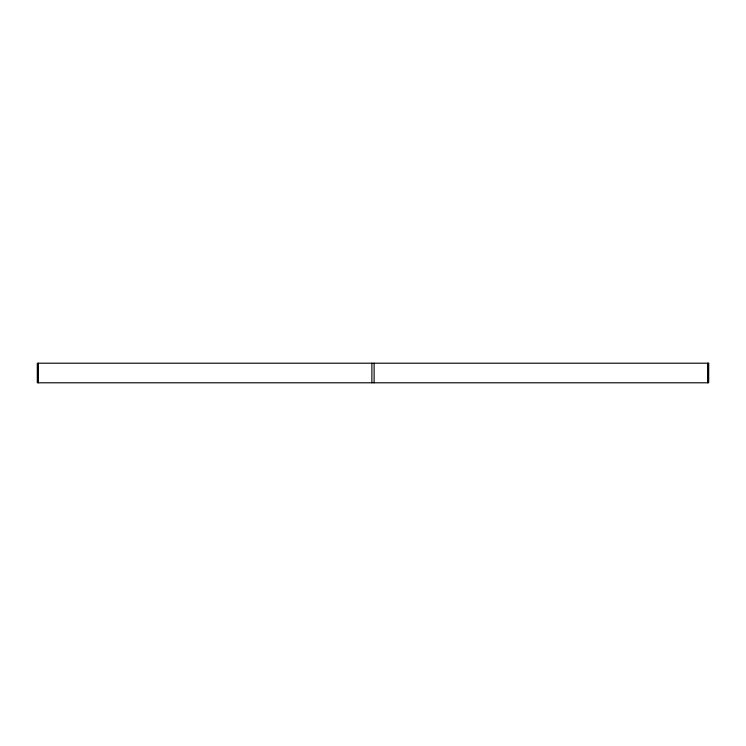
<?xml version="1.0" encoding="UTF-8"?>
<svg xmlns="http://www.w3.org/2000/svg" width="746" height="746" viewBox="0 0 746 746"><rect width="100%" height="100%" fill="white"/><g stroke="black" fill="none" stroke-linecap="round" stroke-linejoin="round"><path stroke-width="1.12" d="M707.581 363.209L707.581 382.791M374.119 363.209L374.119 382.791M371.881 363.209L371.881 382.791M38.419 363.209L38.419 382.791M708.7 363.209L37.3 363.209L37.3 382.791L708.7 382.791L708.7 363.209"/></g></svg>
